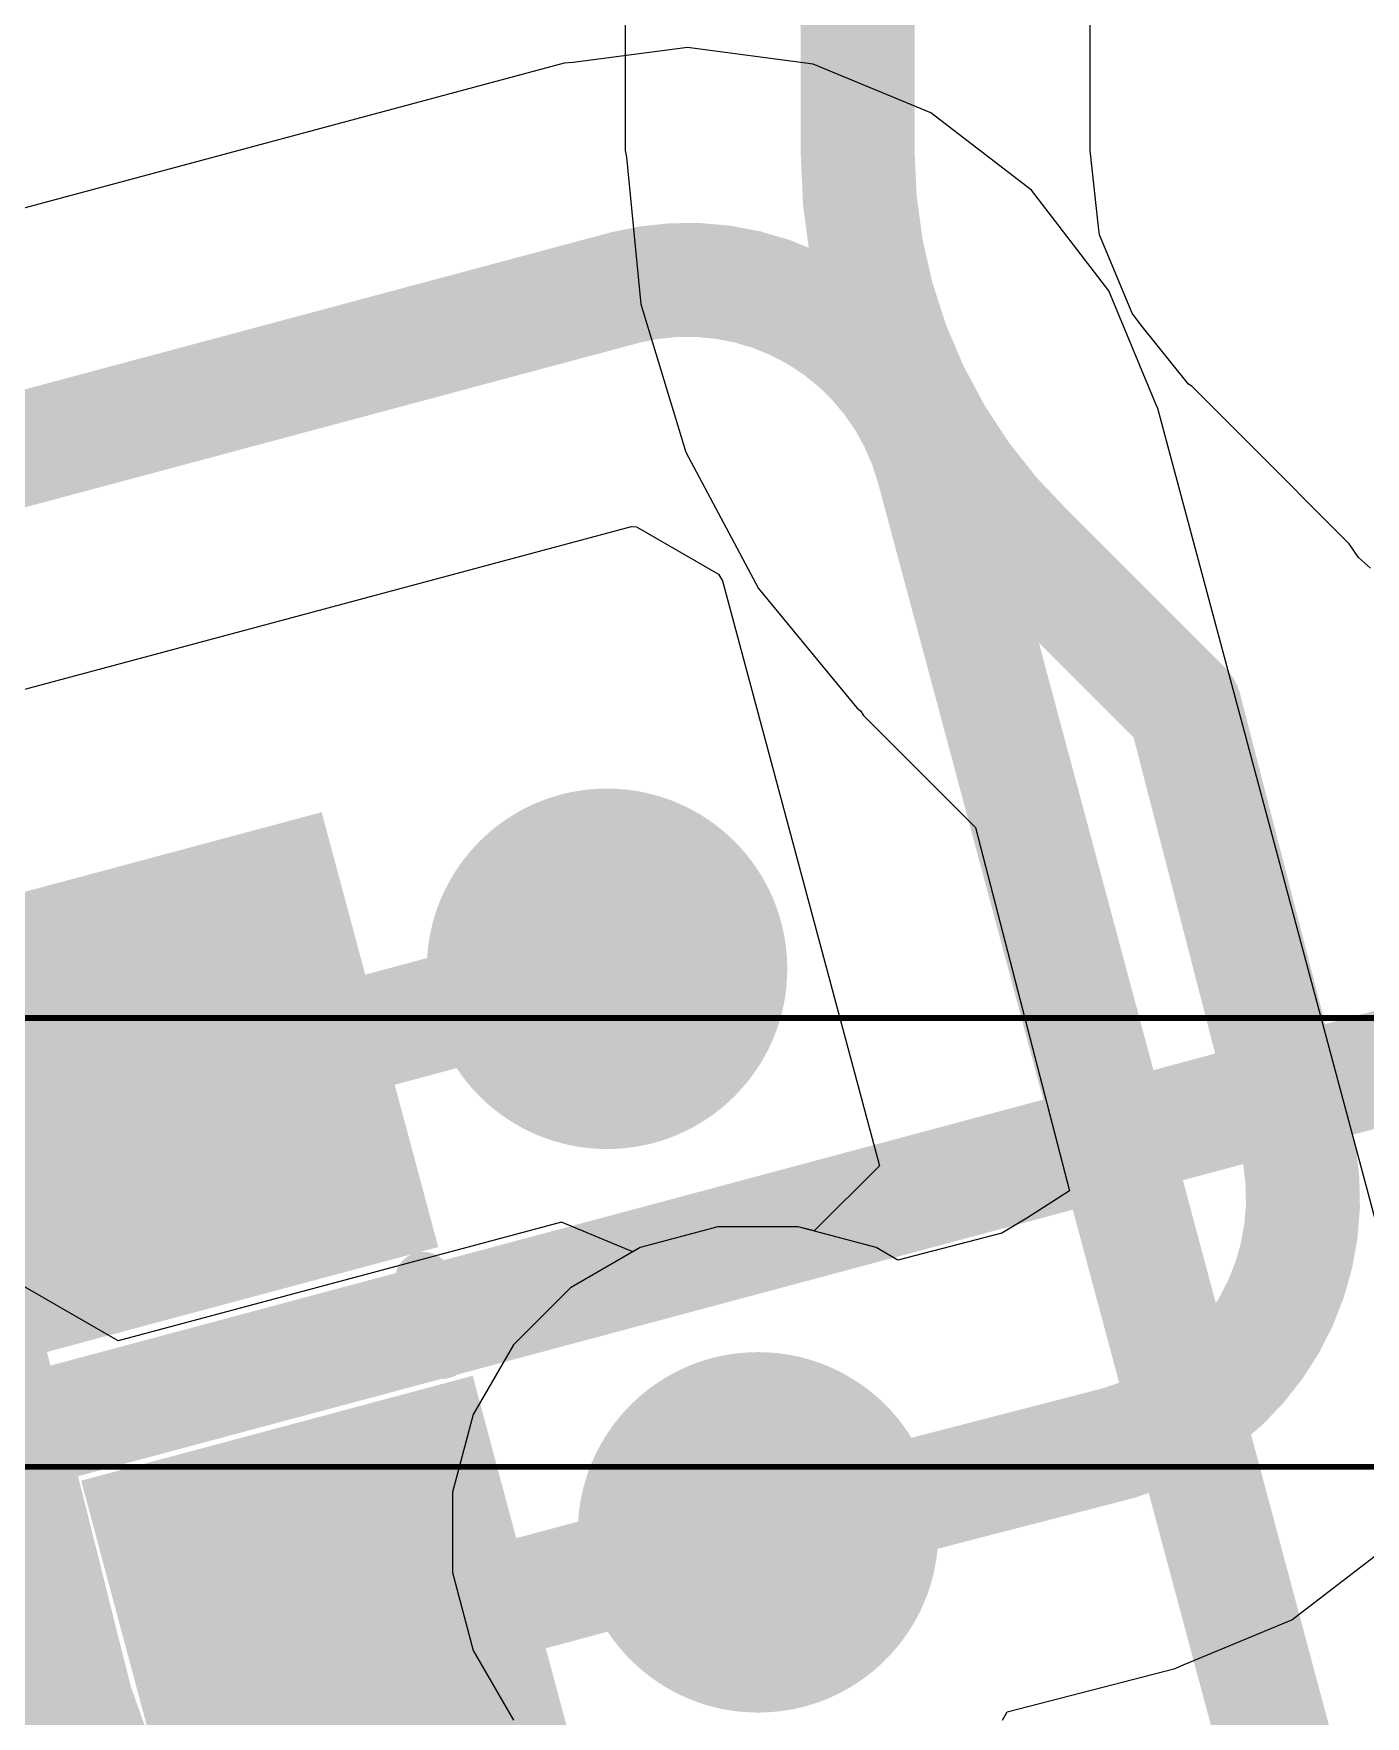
# Model space of a CAD drawing. Header units: inches. Extents: x -7 to 348, y -14 to 159.
# Drawn here: x 17.773 to 20.74, y 13.994 to 17.743 of the extents above; entities that cross this region are included whole.
import ezdxf

# ---------------------------------------------------------------- set-up
doc = ezdxf.new("R2010")
doc.units = ezdxf.units.IN
for name, color, linetype in [('Bottom Layer', 5, 'Continuous'), ('Bottom Solder', 6, 'Continuous'), ('Dimension', 6, 'Continuous'), ('Drill Drawing', 1, 'Continuous'), ('Fabrication', 76, 'Continuous'), ('Top Layer', 1, 'Continuous'), ('Top Overlay', 2, 'Continuous'), ('Top Paste', 8, 'Continuous'), ('Top Solder', 216, 'Continuous'), ('Via Holes', 16, 'Continuous')]:
    doc.layers.add(name, color=color, linetype=linetype)

msp = doc.modelspace()

# ---------------------------------------------------------------- hatches: boundary and pattern name
at = {"layer": 'Bottom Layer'}
h = msp.add_hatch(color=5, dxfattribs=at)
edge = h.paths.add_edge_path()
edge.add_arc((19.0504, 15.6596), 0.3, 0, 360)
h = msp.add_hatch(color=5, dxfattribs=at)
edge = h.paths.add_edge_path()
edge.add_arc((19.3869, 14.4039), 0.3, 0, 360)
at = {"layer": 'Bottom Solder'}
h = msp.add_hatch(color=6, dxfattribs=at)
edge = h.paths.add_edge_path()
edge.add_arc((19.0504, 15.6596), 0.4016, 0, 360)
h = msp.add_hatch(color=6, dxfattribs=at)
edge = h.paths.add_edge_path()
edge.add_arc((19.3869, 14.4039), 0.4016, 0, 360)
at = {"layer": 'Top Layer'}
h = msp.add_hatch(color=1, dxfattribs=at)
edge = h.paths.add_edge_path()
edge.add_arc((19.0504, 15.6596), 0.3, 0, 360)
for points in [[(18.3429, 15.8841), (18.55, 15.1113), (17.8738, 14.9302), (17.6668, 15.7029)], [(18.6794, 14.6284), (18.8864, 13.8556), (18.2103, 13.6744), (18.0032, 14.4472)]]:
    msp.add_hatch(color=1, dxfattribs=at).paths.add_polyline_path(points)
h = msp.add_hatch(color=1, dxfattribs=at)
edge = h.paths.add_edge_path()
edge.add_arc((19.3869, 14.4039), 0.3, 0, 360)
at = {"layer": 'Top Paste'}
for points in [[(18.3429, 15.8841), (18.55, 15.1113), (17.8738, 14.9302), (17.6668, 15.7029)], [(18.6794, 14.6284), (18.8864, 13.8556), (18.2103, 13.6744), (18.0032, 14.4472)]]:
    msp.add_hatch(color=8, dxfattribs=at).paths.add_polyline_path(points)
at = {"layer": 'Top Solder'}
for points in [[(18.4147, 16.0085), (18.6744, 15.0395), (17.802, 14.8057), (17.5423, 15.7747)], [(18.7512, 14.7528), (19.0109, 13.7838), (18.1384, 13.55), (17.8788, 14.519)]]:
    msp.add_hatch(color=216, dxfattribs=at).paths.add_polyline_path(points)
at = {"layer": 'Via Holes'}
h = msp.add_hatch(color=7, dxfattribs=at)
edge = h.paths.add_edge_path()
edge.add_arc((19.0504, 15.6596), 0.15, 0, 360)
h = msp.add_hatch(color=7, dxfattribs=at)
edge = h.paths.add_edge_path()
edge.add_arc((19.3869, 14.4039), 0.15, 0, 360)

# ---------------------------------------------------------------- linework, layer by layer
at = {"layer": 'Bottom Layer'}
for p, q in [((20.1266, 17.6609), (20.1266, 20.9886)), ((19.0907, 20.8116), (19.0907, 17.4831)), ((20.1266, 17.4831), (20.1266, 17.6609)), ((19.0907, 17.4831), (19.0936, 17.4683)), ((20.1455, 17.3132), (20.1266, 17.4831)), ((19.0936, 17.4683), (19.1259, 17.1405)), ((20.1479, 17.2953), (20.1455, 17.3132)), ((20.2203, 17.1203), (20.1479, 17.2953)), ((19.1259, 17.1405), (19.2259, 16.8109)), ((20.24, 17.0947), (20.2203, 17.1203)), ((20.3462, 16.9621), (20.24, 17.0947)), ((20.3541, 16.9568), (20.3462, 16.9621)), ((20.4726, 16.8383), (20.3541, 16.9568)), ((20.3541, 16.9568), (20.3541, 16.9568)), ((20.3541, 16.9568), (20.3541, 16.9568)), ((20.7041, 16.6068), (20.4726, 16.8383)), ((19.2259, 16.8109), (19.3882, 16.5073)), ((20.7244, 16.5764), (20.7041, 16.6068)), ((20.7516, 16.5521), (20.7244, 16.5764)), ((19.3882, 16.5073), (19.6067, 16.2411)), ((19.6067, 16.2411), (19.615, 16.2343)), ((19.615, 16.2343), (19.6216, 16.2243)), ((19.6216, 16.2243), (19.8716, 15.9743)), ((19.8716, 15.9743), (20.0804, 15.1652)), ((20.0804, 15.1652), (19.9857, 15.1042)), ((19.2972, 15.0849), (19.124, 15.0384)), ((19.4765, 15.0849), (19.2972, 15.0849)), ((19.6497, 15.0384), (19.4765, 15.0849)), ((19.9857, 15.1042), (19.9299, 15.0705)), ((19.124, 15.0384), (18.9687, 14.9488)), ((19.6981, 15.0105), (19.6497, 15.0384)), ((19.9299, 15.0705), (19.6981, 15.0105)), ((18.9687, 14.9488), (18.8419, 14.822)), ((18.8419, 14.822), (18.7523, 14.6667)), ((18.7523, 14.6667), (18.7059, 14.4935)), ((18.7059, 14.4935), (18.7059, 14.3142)), ((20.5758, 14.2088), (20.8005, 14.3812)), ((18.7059, 14.3142), (18.7523, 14.141)), ((20.3273, 14.1058), (20.5758, 14.2088)), ((18.7523, 14.141), (18.8419, 13.9857)), ((19.9422, 14.0037), (20.316, 14.1004)), ((20.316, 14.1004), (20.3273, 14.1058)), ((19.9318, 13.9857), (19.9422, 14.0037))]:
    msp.add_line(p, q, dxfattribs=at)
for points in [[(19.6086, 17.4831, 0.254, 0.254, 0), (19.6086, 20.9886, 0.254, 0.254, 0)], [(19.9879, 16.5905, 0.254, 0.254, -0.203622), (19.6086, 17.4831, 0.254, 0.254, 0)], [(19.9879, 16.5905, 0.254, 0.254, 0), (20.3378, 16.2406, 0.254, 0.254, 0)], [(20.3378, 16.2406, 0.254, 0.254, 0), (20.5819, 15.2946, 0.254, 0.254, 0)], [(20.5819, 15.2947, 0.254, 0.254, -0.410559), (20.1864, 14.6017, 0.254, 0.254, 0)], [(19.389, 14.3956, 0.254, 0.254, 0), (20.1863, 14.6018, 0.254, 0.254, 0)]]:
    msp.add_lwpolyline(points, format="xyseb", dxfattribs=at)
for points in [[(19.5451, 17.4831, 0.127, 0.127, 1), (19.6721, 17.4831, 0.127, 0.127, 1)], [(19.5451, 17.4831, 0.127, 0.127, 1), (19.6721, 17.4831, 0.127, 0.127, 1)], [(19.9244, 16.5905, 0.127, 0.127, 1), (20.0514, 16.5905, 0.127, 0.127, 1)], [(19.9244, 16.5905, 0.127, 0.127, 1), (20.0514, 16.5905, 0.127, 0.127, 1)], [(20.2743, 16.2406, 0.127, 0.127, 1), (20.4013, 16.2406, 0.127, 0.127, 1)], [(20.2743, 16.2406, 0.127, 0.127, 1), (20.4013, 16.2406, 0.127, 0.127, 1)], [(20.5184, 15.2947, 0.127, 0.127, 1), (20.6454, 15.2947, 0.127, 0.127, 1)], [(20.5184, 15.2946, 0.127, 0.127, 1), (20.6454, 15.2946, 0.127, 0.127, 1)], [(20.1228, 14.6018, 0.127, 0.127, 1), (20.2498, 14.6018, 0.127, 0.127, 1)], [(20.1229, 14.6017, 0.127, 0.127, 1), (20.2499, 14.6017, 0.127, 0.127, 1)], [(19.3255, 14.3956, 0.127, 0.127, 1), (19.4525, 14.3956, 0.127, 0.127, 1)]]:
    msp.add_lwpolyline(points, format="xyseb", close=True, dxfattribs=at)
at = {"layer": 'Dimension'}
for points in [[(58.31, 19.467, 0.254, 0.254, 1), (13.31, 19.467, 0.254, 0.254, 1)], [(54.5603, 19.4669, 0.254, 0.254, 1), (17.0603, 19.4669, 0.254, 0.254, 1)]]:
    msp.add_lwpolyline(points, format="xyseb", close=True, dxfattribs=at)
msp.add_lwpolyline([(11.0305, 12.8273, 0.254, 0.254, 0), (59.3268, 25.7683, 0.254, 0.254, 0)], format="xyseb", dxfattribs=at)
at = {"layer": 'Drill Drawing'}
for points in [[(18.7964, 15.9136, 0.0508, 0.0508, 0), (19.3044, 15.9136, 0.0508, 0.0508, 0)], [(18.7964, 15.9136, 0.0508, 0.0508, 0), (19.0504, 15.4056, 0.0508, 0.0508, 0)], [(19.0504, 15.4056, 0.0508, 0.0508, 0), (19.3044, 15.9136, 0.0508, 0.0508, 0)], [(19.1329, 14.6579, 0.0508, 0.0508, 0), (19.6409, 14.6579, 0.0508, 0.0508, 0)], [(19.1329, 14.6579, 0.0508, 0.0508, 0), (19.3869, 14.1499, 0.0508, 0.0508, 0)], [(19.3869, 14.1499, 0.0508, 0.0508, 0), (19.6409, 14.6579, 0.0508, 0.0508, 0)]]:
    msp.add_lwpolyline(points, format="xyseb", dxfattribs=at)
for points in [[(18.7837, 15.9136, 0.0254, 0.0254, 1), (18.8091, 15.9136, 0.0254, 0.0254, 1)], [(18.7837, 15.9136, 0.0254, 0.0254, 1), (18.8091, 15.9136, 0.0254, 0.0254, 1)], [(19.2917, 15.9136, 0.0254, 0.0254, 1), (19.3171, 15.9136, 0.0254, 0.0254, 1)], [(19.2917, 15.9136, 0.0254, 0.0254, 1), (19.3171, 15.9136, 0.0254, 0.0254, 1)], [(19.0377, 15.4056, 0.0254, 0.0254, 1), (19.0631, 15.4056, 0.0254, 0.0254, 1)], [(19.0377, 15.4056, 0.0254, 0.0254, 1), (19.0631, 15.4056, 0.0254, 0.0254, 1)], [(19.1202, 14.6579, 0.0254, 0.0254, 1), (19.1456, 14.6579, 0.0254, 0.0254, 1)], [(19.1202, 14.6579, 0.0254, 0.0254, 1), (19.1456, 14.6579, 0.0254, 0.0254, 1)], [(19.6282, 14.6579, 0.0254, 0.0254, 1), (19.6536, 14.6579, 0.0254, 0.0254, 1)], [(19.6282, 14.6579, 0.0254, 0.0254, 1), (19.6536, 14.6579, 0.0254, 0.0254, 1)], [(19.3742, 14.1499, 0.0254, 0.0254, 1), (19.3996, 14.1499, 0.0254, 0.0254, 1)], [(19.3742, 14.1499, 0.0254, 0.0254, 1), (19.3996, 14.1499, 0.0254, 0.0254, 1)]]:
    msp.add_lwpolyline(points, format="xyseb", close=True, dxfattribs=at)
at = {"layer": 'Fabrication'}
for points in [[(53.1935, 31.3327, 0.0127, 0.0127, -1.1671), (15.6751, 13.587, 0.0127, 0.0127, 0)], [(53.1935, 31.3327, 0.0127, 0.0127, -1.1671), (15.6751, 13.587, 0.0127, 0.0127, 0)], [(53.1935, 31.3327, 0.0127, 0.0127, -1.1671), (15.6751, 13.587, 0.0127, 0.0127, 0)], [(53.1935, 31.3327, 0.0127, 0.0127, -1.1671), (15.6751, 13.587, 0.0127, 0.0127, 0)], [(54.5111, 31.1383, 0.0127, 0.0127, -1.205705), (14.1774, 15.55, 0.0127, 0.0127, 0)], [(54.5111, 31.1383, 0.0127, 0.0127, -1.205705), (14.1774, 15.55, 0.0127, 0.0127, 0)], [(14.1774, 15.55, 0.0127, 0.0127, 0), (22.3943, 15.55, 0.0127, 0.0127, 0)], [(14.1774, 15.55, 0.0127, 0.0127, 0), (22.3943, 15.55, 0.0127, 0.0127, 0)], [(16.3942, 14.55, 0.0127, 0.0127, 0), (21.1478, 14.55, 0.0127, 0.0127, 0)], [(16.3942, 14.55, 0.0127, 0.0127, 0), (21.1478, 14.55, 0.0127, 0.0127, 0)], [(16.3942, 14.55, 0.0127, 0.0127, 0), (21.1478, 14.55, 0.0127, 0.0127, 0)], [(16.3942, 14.55, 0.0127, 0.0127, 0), (21.1478, 14.55, 0.0127, 0.0127, 0)]]:
    msp.add_lwpolyline(points, format="xyseb", dxfattribs=at)
at = {"layer": 'Top Layer'}
for p, q in [((19.2295, 17.7122), (18.9752, 17.6788)), ((19.51, 17.6753), (19.2295, 17.7122)), ((18.9549, 17.6774), (16.9241, 17.1333)), ((18.9752, 17.6788), (18.9549, 17.6774)), ((19.7715, 17.567), (19.51, 17.6753)), ((19.996, 17.3948), (19.7715, 17.567)), ((20.1682, 17.1703), (19.996, 17.3948)), ((20.2736, 16.916), (20.1682, 17.1703)), ((20.2774, 16.9082), (20.2736, 16.916)), ((21.1846, 13.5223), (20.2774, 16.9082)), ((17.4612, 16.2047), (19.1047, 16.6451)), ((19.1047, 16.6451), (19.116, 16.6448)), ((19.116, 16.6448), (19.2991, 16.5387)), ((19.2991, 16.5387), (19.3079, 16.5241)), ((19.3079, 16.5241), (19.6572, 15.2205)), ((19.6572, 15.2205), (19.512, 15.0754)), ((18.9488, 15.095), (17.9614, 14.8304)), ((19.1078, 15.0291), (18.9488, 15.095)), ((18.9488, 15.095), (18.9488, 15.095)), ((19.2972, 15.0849), (19.124, 15.0384)), ((19.4765, 15.0849), (19.2972, 15.0849)), ((19.512, 15.0754), (19.4765, 15.0849)), ((19.124, 15.0384), (19.1078, 15.0291)), ((17.9614, 14.8304), (17.7436, 14.9561))]:
    msp.add_line(p, q, dxfattribs=at)
for points in [[(14.2446, 13.1348, 2.032, 2.032, -0.267603), (19.4524, 34.998, 2.032, 2.032, 0)], [(17.0579, 16.6329, 0.254, 0.254, 0), (19.089, 17.1771, 0.254, 0.254, 0)], [(19.089, 17.1773, 0.254, 0.254, -0.411354), (19.7771, 16.7742, 0.254, 0.254, 0)], [(19.7771, 16.7742, 0.254, 0.254, 0), (20.6843, 13.3882, 0.254, 0.254, 0)], [(18.1084, 15.4071, 0.254, 0.254, 0), (19.0504, 15.6595, 0.254, 0.254, 0)], [(18.4448, 14.1514, 0.254, 0.254, 0), (19.3868, 14.4038, 0.254, 0.254, 0)]]:
    msp.add_lwpolyline(points, format="xyseb", dxfattribs=at)
for points in [[(19.0255, 17.1773, 0.127, 0.127, 1), (19.1525, 17.1773, 0.127, 0.127, 1)], [(19.0255, 17.1771, 0.127, 0.127, 1), (19.1525, 17.1771, 0.127, 0.127, 1)], [(19.7136, 16.7742, 0.127, 0.127, 1), (19.8406, 16.7742, 0.127, 0.127, 1)], [(19.7136, 16.7742, 0.127, 0.127, 1), (19.8406, 16.7742, 0.127, 0.127, 1)], [(18.9869, 15.6595, 0.127, 0.127, 1), (19.1139, 15.6595, 0.127, 0.127, 1)], [(18.0449, 15.4071, 0.127, 0.127, 1), (18.1719, 15.4071, 0.127, 0.127, 1)], [(19.3233, 14.4038, 0.127, 0.127, 1), (19.4503, 14.4038, 0.127, 0.127, 1)], [(18.3813, 14.1514, 0.127, 0.127, 1), (18.5083, 14.1514, 0.127, 0.127, 1)]]:
    msp.add_lwpolyline(points, format="xyseb", close=True, dxfattribs=at)
at = {"layer": 'Top Overlay'}
for points in [[(50.8104, 19.4669, 0.254, 0.254, 1), (20.8103, 19.4669, 0.254, 0.254, 1)], [(18.6091, 14.9655, 0.0635, 0.0635, 1), (18.6726, 14.9655, 0.0635, 0.0635, 1)], [(18.6509, 14.8092, 0.0635, 0.0635, 1), (18.7144, 14.8092, 0.0635, 0.0635, 1)]]:
    msp.add_lwpolyline(points, format="xyseb", close=True, dxfattribs=at)
msp.add_lwpolyline([(18.6408, 14.9655, 0.127, 0.127, 0), (18.6827, 14.8092, 0.127, 0.127, 0)], format="xyseb", dxfattribs=at)

doc.saveas('drawing.dxf')
